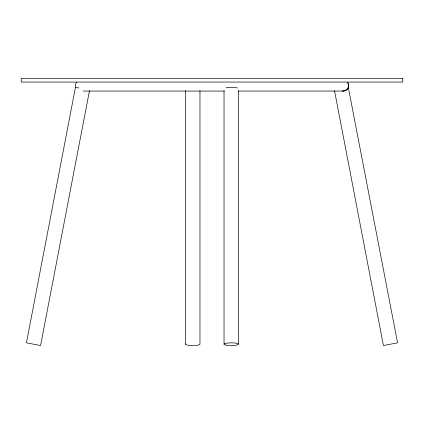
<?xml version="1.0" encoding="UTF-8"?>
<svg xmlns="http://www.w3.org/2000/svg" width="424" height="424" viewBox="0 0 424 424"><rect width="100%" height="100%" fill="white"/><g stroke="black" fill="none" stroke-linecap="round" stroke-linejoin="round"><path stroke-width="0.64" d="M89.475 90.678L40.577 345.549L26.431 342.836L75.461 87.318L78.997 87.996M238.161 91.054L343.308 91.054C347.669 91.197 350.293 85.388 347.341 82.208M76.495 82.208L75.382 84.254L75.382 87.047M348.3 87.365L397.569 342.836L383.423 345.549L334.525 90.678M83.157 91.054L224.429 91.054M343.308 91.054L342.391 90.927A5.327 5.279 -90 0 0 347.065 89.469M238.436 90.657L238.436 344.193M224.036 90.657L224.036 344.193M199.964 90.657L199.964 344.193A7.197 1.357 0 0 1 191.823 345.539A7.197 1.357 0 0 1 185.807 343.843M185.564 90.657L185.564 344.193M226.146 87.715A7.197 1.357 0 0 1 237.472 87.996M347.373 82.182A5.427 5.38 -90 0 1 347.06 89.469M402.8 78.451L21.2 78.451L21.2 82.049L402.8 82.049L402.8 78.451M226.146 345.152A7.197 1.357 0 0 0 238.193 344.542A7.197 1.357 0 0 0 229.373 342.884A7.197 1.357 0 0 0 226.146 345.152"/></g></svg>
